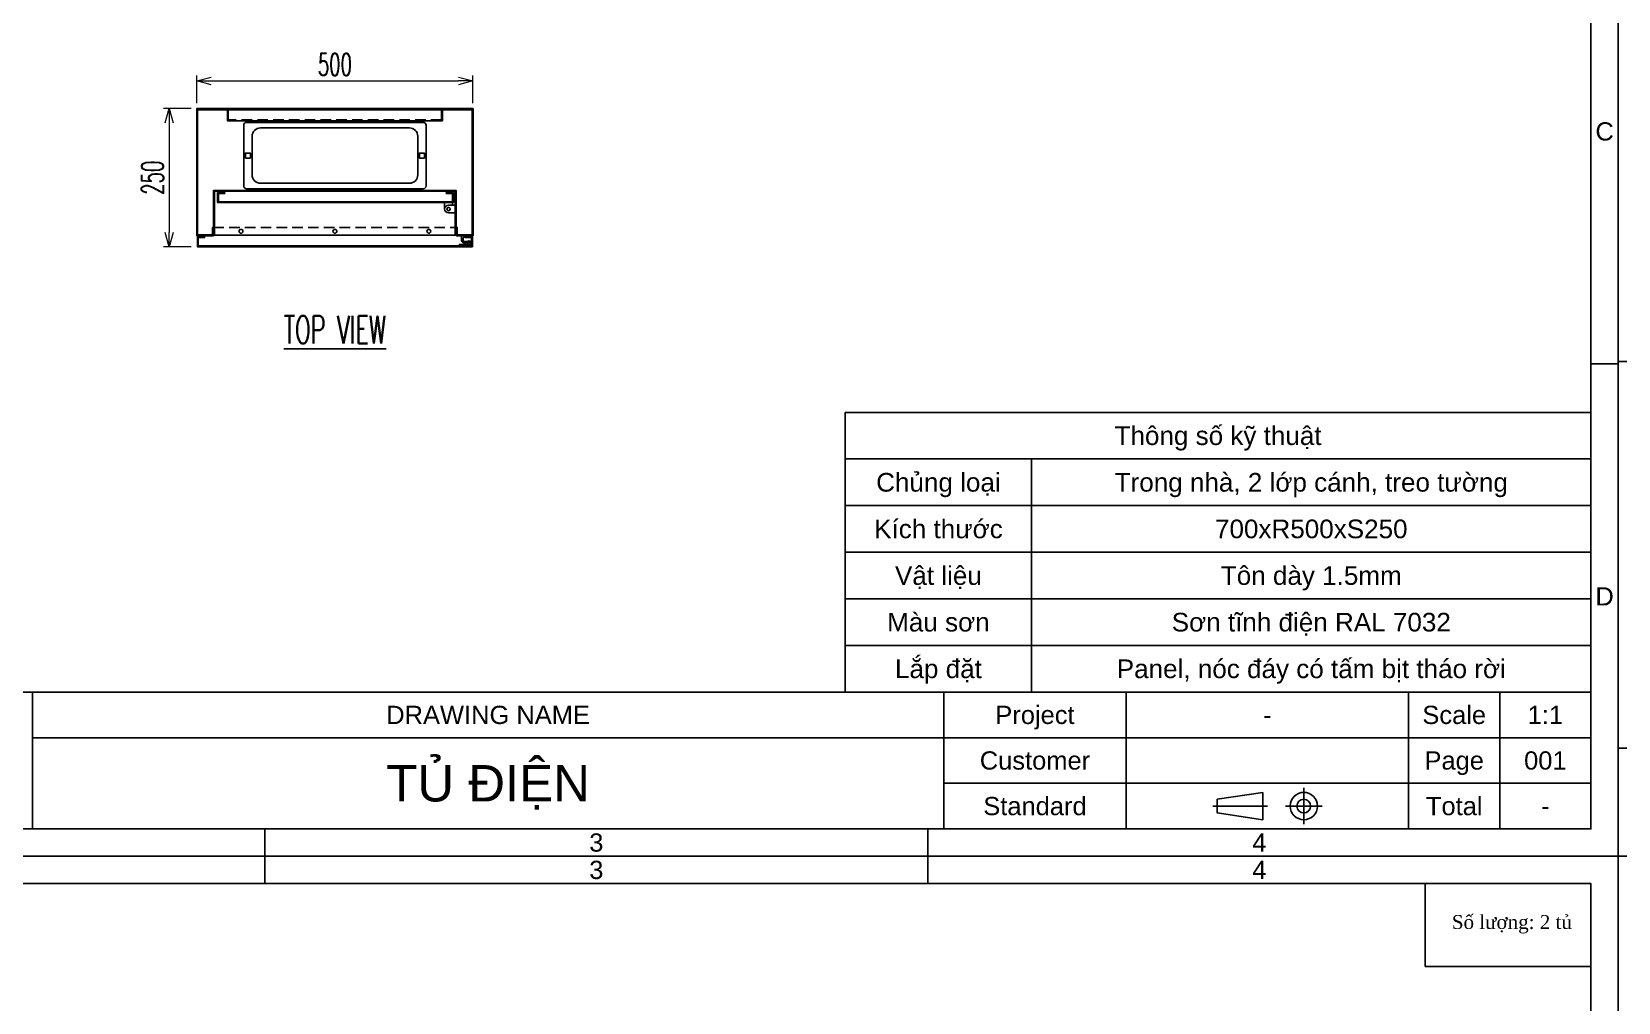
# Model space of a CAD drawing. Header units: millimetres. Extents: x -208796 to -83323, y 30910 to 103951.
# Drawn here: x -100897 to -98024, y 34110 to 35867 of the extents above; entities that cross this region are included whole.
import ezdxf
from ezdxf.enums import TextEntityAlignment as Align

# ---------------------------------------------------------------- set-up
doc = ezdxf.new("R2010")
doc.units = ezdxf.units.MM
doc.header["$LTSCALE"] = 3
doc.linetypes.add('ACAD_ISO04W100', pattern=[30, 24, -3, 0, -3])
doc.linetypes.add('HIDDEN', pattern=[9.525, 6.35, -3.175])
for name, color, linetype in [('1-EMC-ACESS', 4, 'Continuous'), ('@.TEXT', 7, 'Continuous'), ('@.VISIBLE', 7, 'Continuous'), ('centerline', 6, 'ACAD_ISO04W100'), ('dim', 7, 'Continuous'), ('equipments', 2, 'Continuous')]:
    doc.layers.add(name, color=color, linetype=linetype)
doc.styles.add('Ann_w01', font='romans.shx', dxfattribs={"width": 0.6, "bigfont": 'chineset.shx'})
doc.styles.add('Arial', font='arial.ttf')
doc.dimstyles.new('Dim 01_SC20', dxfattribs={"dimscale": 20, "dimtxt": 2, "dimasz": 1.3, "dimexe": 0.5, "dimexo": 0.5, "dimgap": 0.5, "dimtad": 1, "dimdec": 1, "dimzin": 12, "dimdsep": 46, "dimtxsty": 'Ann_w01', "dimblk": 'OPEN30', "dimcen": 1.5, "dimclrd": 6, "dimclre": 6, "dimclrt": 3, "dimadec": 1, "dimazin": 3, "dimtm": 1e-09, "dimtfac": 1, "dimtdec": 1, "dimtix": 1, "dimtmove": 0, "dimatfit": 3, "dimldrblk": 'OPEN30', "dimfxl": 0, "dimtolj": 1, "dimlwd": 20, "dimlwe": 20, "dimarcsym": 0})

# ---------------------------------------------------------------- blocks, each defined once
blk = doc.blocks.new('Standard ISO')
at = {"color": 6}
for p, q in [((4, -2), (4, 2)), ((-6, 0), (0, 0)), ((6, 0), (2, 0))]:
    blk.add_line(p, q, dxfattribs=at)
blk.add_lwpolyline([(-0.5, 1.5), (-0.5, -1.5), (-5.5, -0.75), (-5.5, 0.75), (-0.5, 1.5)])
for radius in [1.5, 0.75]:
    blk.add_circle((4, 0), radius)
blk = doc.blocks.new('KHUNG BAN VE (Made by Tung)')
at = {"layer": '@.VISIBLE', "color": 8}
for p, q in [((148.5, 207), (148.5, 210)), ((221.25, 207), (221.25, 210)), ((3, 54), (0, 54)), ((294, 54), (297, 54)), ((123, 18), (123, 3)), ((223, 18), (223, 3)), ((243, 18), (243, 3)), ((274, 18), (274, 3)), ((284, 18), (284, 3)), ((123, 13), (294, 13)), ((223, 8), (294, 8)), ((148.5, 3), (148.5, 0)), ((221.25, 3), (221.25, 0))]:
    blk.add_line(p, q, dxfattribs=at)
for points in [[(0, 0), (297, 0), (297, 210), (0, 210)], [(3, 3), (294, 3), (294, 207), (3, 207)], [(3, 18), (294, 18), (294, 3), (3, 3)]]:
    blk.add_lwpolyline(points, close=True, dxfattribs=at)
blk.add_blockref('Standard ISO', (258.5, 5.5))
at = {"layer": '@.TEXT', "color": 1, "style": 'Arial'}
for s, p in [('3', (184.875, 208.5)), ('4', (257.625, 208.5)), ('C', (295.5, 79.5)), ('D', (295.5, 28.5)), ('3', (184.875, 1.5)), ('4', (257.625, 1.5))]:
    blk.add_text(s, height=2, dxfattribs=at).set_placement(p, align=Align.MIDDLE_CENTER)
at = {"layer": '@.TEXT', "color": 2, "style": 'Arial'}
for s, p in [('DRAWING NAME', (173, 15.5)), ('Project', (233, 15.5)), ('Scale', (279, 15.5)), ('Customer', (233, 10.5)), ('Page', (279, 10.5)), ('Standard', (233, 5.5)), ('Total', (279, 5.5))]:
    blk.add_text(s, height=2, dxfattribs=at).set_placement(p, align=Align.MIDDLE_CENTER)
at = {"layer": '@.TEXT', "color": 1, "style": 'Arial'}
for tag, height, p in [('DESIGNER_NAME', 2, (38, 15.5)), ('PROJECT_CODE', 2, (258.5, 15.5)), ('SCALE', 2, (289, 15.5)), ('APPROVED_NAME', 2, (38, 10.5)), ('CUSTOMER_NAME', 2, (258.5, 10.5)), ('PAGE', 2, (289, 10.5)), ('DRAWING_NAME', 4, (173, 8)), ('TOTAL', 2, (289, 5.5))]:
    blk.add_attdef(tag, text='', height=height, dxfattribs=at).set_placement(p, align=Align.MIDDLE_CENTER)
blk = doc.blocks.new('Bảng thông số (Made by Tung)')
at = {"color": 8}
for points in [[(-80, 25), (0, 25), (0, 30), (-80, 30)], [(-80, 20), (-60, 20), (-60, 25), (-80, 25)], [(-60, 20), (0, 20), (0, 25), (-60, 25)], [(-80, 15), (-60, 15), (-60, 20), (-80, 20)], [(-60, 15), (0, 15), (0, 20), (-60, 20)], [(-80, 10), (-60, 10), (-60, 15), (-80, 15)], [(-60, 10), (0, 10), (0, 15), (-60, 15)], [(-80, 5), (-60, 5), (-60, 10), (-80, 10)], [(-60, 5), (0, 5), (0, 10), (-60, 10)], [(-80, 0), (-60, 0), (-60, 5), (-80, 5)], [(-60, 0), (0, 0), (0, 5), (-60, 5)]]:
    blk.add_lwpolyline(points, close=True, dxfattribs=at)
at = {"color": 4, "style": 'Arial'}
for tag, p in [('FORM', (-30, 22.5)), ('SIZE', (-30, 17.5)), ('MATERIAL', (-30, 12.5)), ('PAINTING', (-30, 7.5)), ('ASSEMBLY', (-30, 2.5))]:
    blk.add_attdef(tag, text='', height=2, dxfattribs=at).set_placement(p, align=Align.MIDDLE_CENTER)
at = {"layer": '@.TEXT', "color": 1, "style": 'Arial'}
blk.add_text('Thông số kỹ thuật', height=2, dxfattribs=at).set_placement((-40, 27.5), align=Align.MIDDLE_CENTER)
at = {"layer": '@.TEXT', "color": 2, "style": 'Arial'}
for s, p in [('Chủng loại', (-70, 22.5)), ('Kích thước', (-70, 17.5)), ('Vật liệu', (-70, 12.5)), ('Màu sơn', (-70, 7.5)), ('Lắp đặt', (-70, 2.5))]:
    blk.add_text(s, height=2, dxfattribs=at).set_placement(p, align=Align.MIDDLE_CENTER)
blk = doc.blocks.new('HL036-1 Top')
at = {"layer": 'centerline'}
blk.add_lwpolyline([(0, -3), (0, 0.5)], dxfattribs=at)
at = {"layer": 'equipments'}
blk.add_line((-1.6, -15.5), (1.4, -17.2), dxfattribs=at)
blk.add_lwpolyline([(0.8, -10.6), (-4.7, -15.5, -0.18395), (-5.4, -15.8), (-14, -15.8), (-14, -17.8), (-5.4, -17.8, 0.18395), (-3.4, -17), (2.1, -12.1, -3.283219), (1.5, -14.4), (-0.4, -15.1, 3.290044), (0.8, -10.6), (-5, -10.6, -0.414214), (-7.5, -8.1), (-7.5, -5, -0.414214), (-5, -2.5), (6.5, -2.5), (6.5, 0), (-8, 0, 0.414214), (-10, -2), (-10, -8.9, 0.268353), (-8.5, -11.5), (-3.5, -14.4)], format="xyb", dxfattribs=at)
for points in [[(-2.2, 0), (-2.2, -0.5), (-3.8, -2.5)], [(2.2, 0), (2.2, -0.5), (3.8, -2.5)], [(-14, -15.8), (-13.9, -15.8)], [(-13.5, -15.8), (-12.5, -15.8)], [(-13.5, -17.8), (-12.5, -17.8)], [(-4.2, -10.6), (-4.2, -14)], [(2.2, -0.5), (-2.2, -0.5)]]:
    blk.add_lwpolyline(points, dxfattribs=at)
at = {"layer": 'equipments', "color": 8}
blk.add_circle((3.5, -13.7), 2.1, dxfattribs=at)
blk = doc.blocks.new('A$Cf2d9ff10')
at = {"layer": 'centerline'}
for p, q in [((0, 7), (2, 7)), ((12.8, 19.8), (12.8, 17.8))]:
    blk.add_line(p, q, dxfattribs=at)
at = {"layer": 'equipments'}
for points in [[(5.8, 14), (1, 14), (1, 0), (12.8, 0)], [(19.8, 7), (19.8, 18.8), (5.8, 18.8), (5.8, 7)]]:
    blk.add_lwpolyline(points, dxfattribs=at)
blk.add_circle((12.8, 7), 3, dxfattribs=at)
blk.add_arc((12.8, 7), 7, 180, 0, dxfattribs=at)
blk = doc.blocks.new('_Open30')
at = {"color": 0, "linetype": 'ByBlock', "lineweight": -2}
for p, q in [((-1, 0.27), (0, 0)), ((0, 0), (-1, -0.27)), ((0, 0), (-1, 0))]:
    blk.add_line(p, q, dxfattribs=at)
blk = doc.blocks.new('*D320')
at = {"layer": '@.VISIBLE', "color": 6, "lineweight": 20}
for p, q in [((-100607.7, 35727.8), (-100657.7, 35727.8)), ((-100647.7, 35701.8), (-100647.7, 35503.8)), ((-100607.7, 35477.8), (-100657.7, 35477.8))]:
    blk.add_line(p, q, dxfattribs=at)
at = {"layer": 'Defpoints', "color": 0}
for p in [(-100597.7, 35727.8), (-100647.7, 35477.8), (-100597.7, 35477.8)]:
    blk.add_point(p, dxfattribs=at)
at = {"layer": '@.VISIBLE', "color": 6, "lineweight": 20, "xscale": 26, "yscale": 26, "zscale": 26}
for p, rotation in [((-100647.7, 35727.8), 90), ((-100647.7, 35477.8), 270)]:
    blk.add_blockref('_Open30', p, dxfattribs=dict(at, rotation=rotation))
at = {"layer": '@.VISIBLE', "color": 3, "insert": (-100677.7, 35602.8), "char_height": 40, "attachment_point": 5, "rotation": 90, "style": 'Ann_w01'}
blk.add_mtext('\\A1;250', dxfattribs=at)
blk = doc.blocks.new('*D321')
at = {"layer": '@.VISIBLE', "color": 6, "lineweight": 20}
for p, q in [((-100597.7, 35737.8), (-100597.7, 35787.8)), ((-100097.7, 35737.8), (-100097.7, 35787.8)), ((-100571.7, 35777.8), (-100123.7, 35777.8))]:
    blk.add_line(p, q, dxfattribs=at)
at = {"layer": 'Defpoints', "color": 0}
for p in [(-100097.7, 35777.8), (-100597.7, 35727.8), (-100097.7, 35727.8)]:
    blk.add_point(p, dxfattribs=at)
at = {"layer": '@.VISIBLE', "color": 6, "lineweight": 20, "xscale": 26, "yscale": 26, "zscale": 26, "rotation": 180}
blk.add_blockref('_Open30', (-100597.7, 35777.8), dxfattribs=at)
at = {"layer": '@.VISIBLE', "color": 6, "lineweight": 20, "xscale": 26, "yscale": 26, "zscale": 26}
blk.add_blockref('_Open30', (-100097.7, 35777.8), dxfattribs=at)
at = {"layer": '@.VISIBLE', "color": 3, "insert": (-100347.7, 35807.8), "char_height": 40, "attachment_point": 5, "style": 'Ann_w01'}
blk.add_mtext('\\A1;500', dxfattribs=at)

msp = doc.modelspace()

# ---------------------------------------------------------------- linework, layer by layer
msp.add_lwpolyline([(-98373.89, 34325.33), (-98073.88, 34325.33), (-98073.88, 34175.36), (-98373.89, 34175.36)], close=True)
at = {"layer": '@.VISIBLE', "color": 6}
for p, q in [((-100547.19, 35579.82), (-100148.19, 35579.82)), ((-100547.19, 35578.32), (-100148.19, 35578.32)), ((-100565.19, 35498.82), (-100130.19, 35498.82))]:
    msp.add_line(p, q, dxfattribs=at)
at = {"layer": '@.VISIBLE', "color": 4}
for p, q in [((-100547.19, 35575.82), (-100547.19, 35574.32)), ((-100146.19, 35575.82), (-100146.19, 35574.32))]:
    msp.add_line(p, q, dxfattribs=at)
at = {"layer": '@.VISIBLE', "linetype": 'HIDDEN'}
msp.add_line((-100567.69, 35512.82), (-100127.69, 35512.82), dxfattribs=at)
at = {"layer": '@.VISIBLE'}
for points in [[(-100567.69, 35512.82), (-100567.69, 35497.82), (-100597.69, 35497.82), (-100597.69, 35727.82), (-100097.69, 35727.82), (-100097.69, 35497.82), (-100127.69, 35497.82), (-100127.69, 35512.82), (-100126.19, 35512.82), (-100126.19, 35499.32), (-100099.19, 35499.32), (-100099.19, 35725.82), (-100596.19, 35725.82), (-100596.19, 35499.32), (-100569.19, 35499.32), (-100569.19, 35512.82)], [(-100509.69, 35638.32), (-100500.69, 35638.32), (-100500.69, 35647.32), (-100509.69, 35647.32)], [(-100185.69, 35638.32), (-100194.69, 35638.32), (-100194.69, 35647.32), (-100185.69, 35647.32)]]:
    msp.add_lwpolyline(points, close=True, dxfattribs=at)
at = {"layer": '@.VISIBLE', "color": 151}
msp.add_lwpolyline([(-100153.19, 35725.82), (-100153.19, 35705.82), (-100542.19, 35705.82), (-100542.19, 35725.82)], close=True, dxfattribs=at)
at = {"layer": '@.VISIBLE', "color": 151, "linetype": 'HIDDEN'}
msp.add_lwpolyline([(-100154.69, 35725.82), (-100154.69, 35707.32), (-100540.69, 35707.32), (-100540.69, 35725.82)], dxfattribs=at)
at = {"layer": '@.VISIBLE'}
for points in [[(-100507.69, 35582.82), (-100187.69, 35582.82, 0.4142136), (-100182.69, 35587.82), (-100182.69, 35697.82, 0.4142136), (-100187.69, 35702.82), (-100507.69, 35702.82, 0.4142136), (-100512.69, 35697.82), (-100512.69, 35587.82, 0.4142136)], [(-100482.69, 35592.82), (-100212.69, 35592.82, 0.4142136), (-100197.69, 35607.82), (-100197.69, 35677.82, 0.4142136), (-100212.69, 35692.82), (-100482.69, 35692.82, 0.4142136), (-100497.69, 35677.82), (-100497.69, 35607.82, 0.4142136)]]:
    msp.add_lwpolyline(points, format="xyb", close=True, dxfattribs=at)
at = {"layer": '@.VISIBLE', "color": 6}
for points in [[(-100565.69, 35498.82), (-100565.69, 35578.32), (-100547.19, 35578.32), (-100547.19, 35579.82), (-100567.19, 35579.82), (-100567.19, 35498.82)], [(-100129.69, 35498.82), (-100129.69, 35578.32), (-100148.19, 35578.32), (-100148.19, 35579.82), (-100128.19, 35579.82), (-100128.19, 35498.82)]]:
    msp.add_lwpolyline(points, close=True, dxfattribs=at)
at = {"layer": '@.VISIBLE', "color": 4}
for points in [[(-100547.19, 35575.82), (-100560.19, 35575.82), (-100560.19, 35557.82), (-100133.19, 35557.82), (-100133.19, 35575.82), (-100146.19, 35575.82)], [(-100146.19, 35574.32), (-100134.69, 35574.32), (-100134.69, 35559.32), (-100558.69, 35559.32), (-100558.69, 35574.32), (-100547.19, 35574.32)], [(-100111.66, 35495.82), (-100111.69, 35494.32), (-100100.19, 35494.32), (-100100.19, 35479.32), (-100595.19, 35479.32), (-100595.19, 35494.32), (-100583.69, 35494.32), (-100583.69, 35495.82), (-100596.69, 35495.82), (-100596.69, 35477.82), (-100098.69, 35477.82), (-100098.69, 35495.82), (-100111.69, 35495.82)]]:
    msp.add_lwpolyline(points, dxfattribs=at)
at = {"layer": '@.VISIBLE', "color": 6}
for centre in [(-100517.69, 35505.82), (-100347.69, 35505.82), (-100177.69, 35505.82)]:
    msp.add_circle(centre, 3.5, dxfattribs=at)

# ---------------------------------------------------------------- block references
msp.add_blockref('HL036-1 Top', (-100108.29, 35497.82))
at = {"xscale": 16.875, "yscale": 16.875, "zscale": 16.875}
msp.add_blockref('Bảng thông số (Made by Tung)', (-98073.88, 34671.83), dxfattribs=at).add_auto_attribs({'MATERIAL': 'Tôn dày 1.5mm', 'ASSEMBLY': 'Panel, nóc đáy có tấm bịt tháo rời', 'PAINTING': 'Sơn tĩnh điện RAL 7032', 'SIZE': '700xR500xS250', 'FORM': 'Trong nhà, 2 lớp cánh, treo tường'})
at = {"layer": '@.VISIBLE'}
ref = msp.add_blockref('KHUNG BAN VE (Made by Tung)', (-102924.88, 34374.83), dxfattribs=dict(at, xscale=16.5, yscale=16.5, zscale=16.5))
ref.add_attrib('TOTAL', '-', dxfattribs={"layer": '@.TEXT', "color": 1, "height": 33, "style": 'Arial'}).set_placement((-98156.38, 34465.58), align=Align.MIDDLE_CENTER)
ref.add_attrib('PAGE', '001', dxfattribs={"layer": '@.TEXT', "color": 1, "height": 33, "style": 'Arial'}).set_placement((-98156.38, 34548.08), align=Align.MIDDLE_CENTER)
ref.add_attrib('SCALE', '1:1', dxfattribs={"layer": '@.TEXT', "color": 1, "height": 33, "style": 'Arial'}).set_placement((-98156.38, 34630.58), align=Align.MIDDLE_CENTER)
ref.add_attrib('PROJECT_CODE', '-', dxfattribs={"layer": '@.TEXT', "color": 1, "height": 33, "style": 'Arial'}).set_placement((-98659.63, 34630.58), align=Align.MIDDLE_CENTER)
ref.add_attrib('DRAWING_NAME', 'TỦ ĐIỆN', dxfattribs={"layer": '@.TEXT', "color": 1, "height": 66, "style": 'Arial'}).set_placement((-100070.38, 34506.83), align=Align.MIDDLE_CENTER)
for p, xscale, yscale, zscale in [((-98024.38, 34570.13), 12.96720972968722, 12.96720972968722, 12.96720972968722), ((-102924.88, 30909.83), 16.5, 16.5, 16.5), ((-98024.38, 30909.83), 16.5, 16.5, 16.5)]:
    msp.add_blockref('KHUNG BAN VE (Made by Tung)', p, dxfattribs=dict(at, xscale=xscale, yscale=yscale, zscale=zscale))
at = {"layer": '@.VISIBLE', "rotation": 270}
msp.add_blockref('A$Cf2d9ff10', (-100148.99, 35558.82), dxfattribs=at)

# ---------------------------------------------------------------- texts
at = {"layer": '1-EMC-ACESS', "color": 1, "linetype": 'ByBlock', "lineweight": -2, "insert": (-98216.98, 34268.35), "char_height": 25.2, "width": 385.9629, "attachment_point": 2, "style": 'Arial'}
msp.add_mtext('{\\fTimes New Roman|b0|i0|c163|p18;\\C7;Số lượng: 2 tủ }', dxfattribs=at)
at = {"layer": 'dim', "color": 2, "insert": (-100347.69, 35327.82), "char_height": 50, "attachment_point": 5, "style": 'Ann_w01'}
msp.add_mtext('\\A1;{\\LTOP VIEW}', dxfattribs=at)

# ---------------------------------------------------------------- dimensions: what is measured, and where the dimension line sits
at = {"layer": '@.VISIBLE'}
dim = msp.add_linear_dim(base=(-100097.69, 35777.82), p1=(-100597.69, 35727.82), p2=(-100097.69, 35727.82), dimstyle='Dim 01_SC20', dxfattribs=at)
dim.commit()
dim.dimension.update_dxf_attribs({"geometry": '*D321', "text_midpoint": (-100347.69, 35807.82)})
dim = msp.add_linear_dim(base=(-100647.69, 35477.82), p1=(-100597.69, 35727.82), p2=(-100597.69, 35477.82), angle=90, dimstyle='Dim 01_SC20', dxfattribs=at)
dim.commit()
dim.dimension.update_dxf_attribs({"geometry": '*D320', "text_midpoint": (-100677.69, 35602.82)})

doc.saveas('drawing.dxf')
